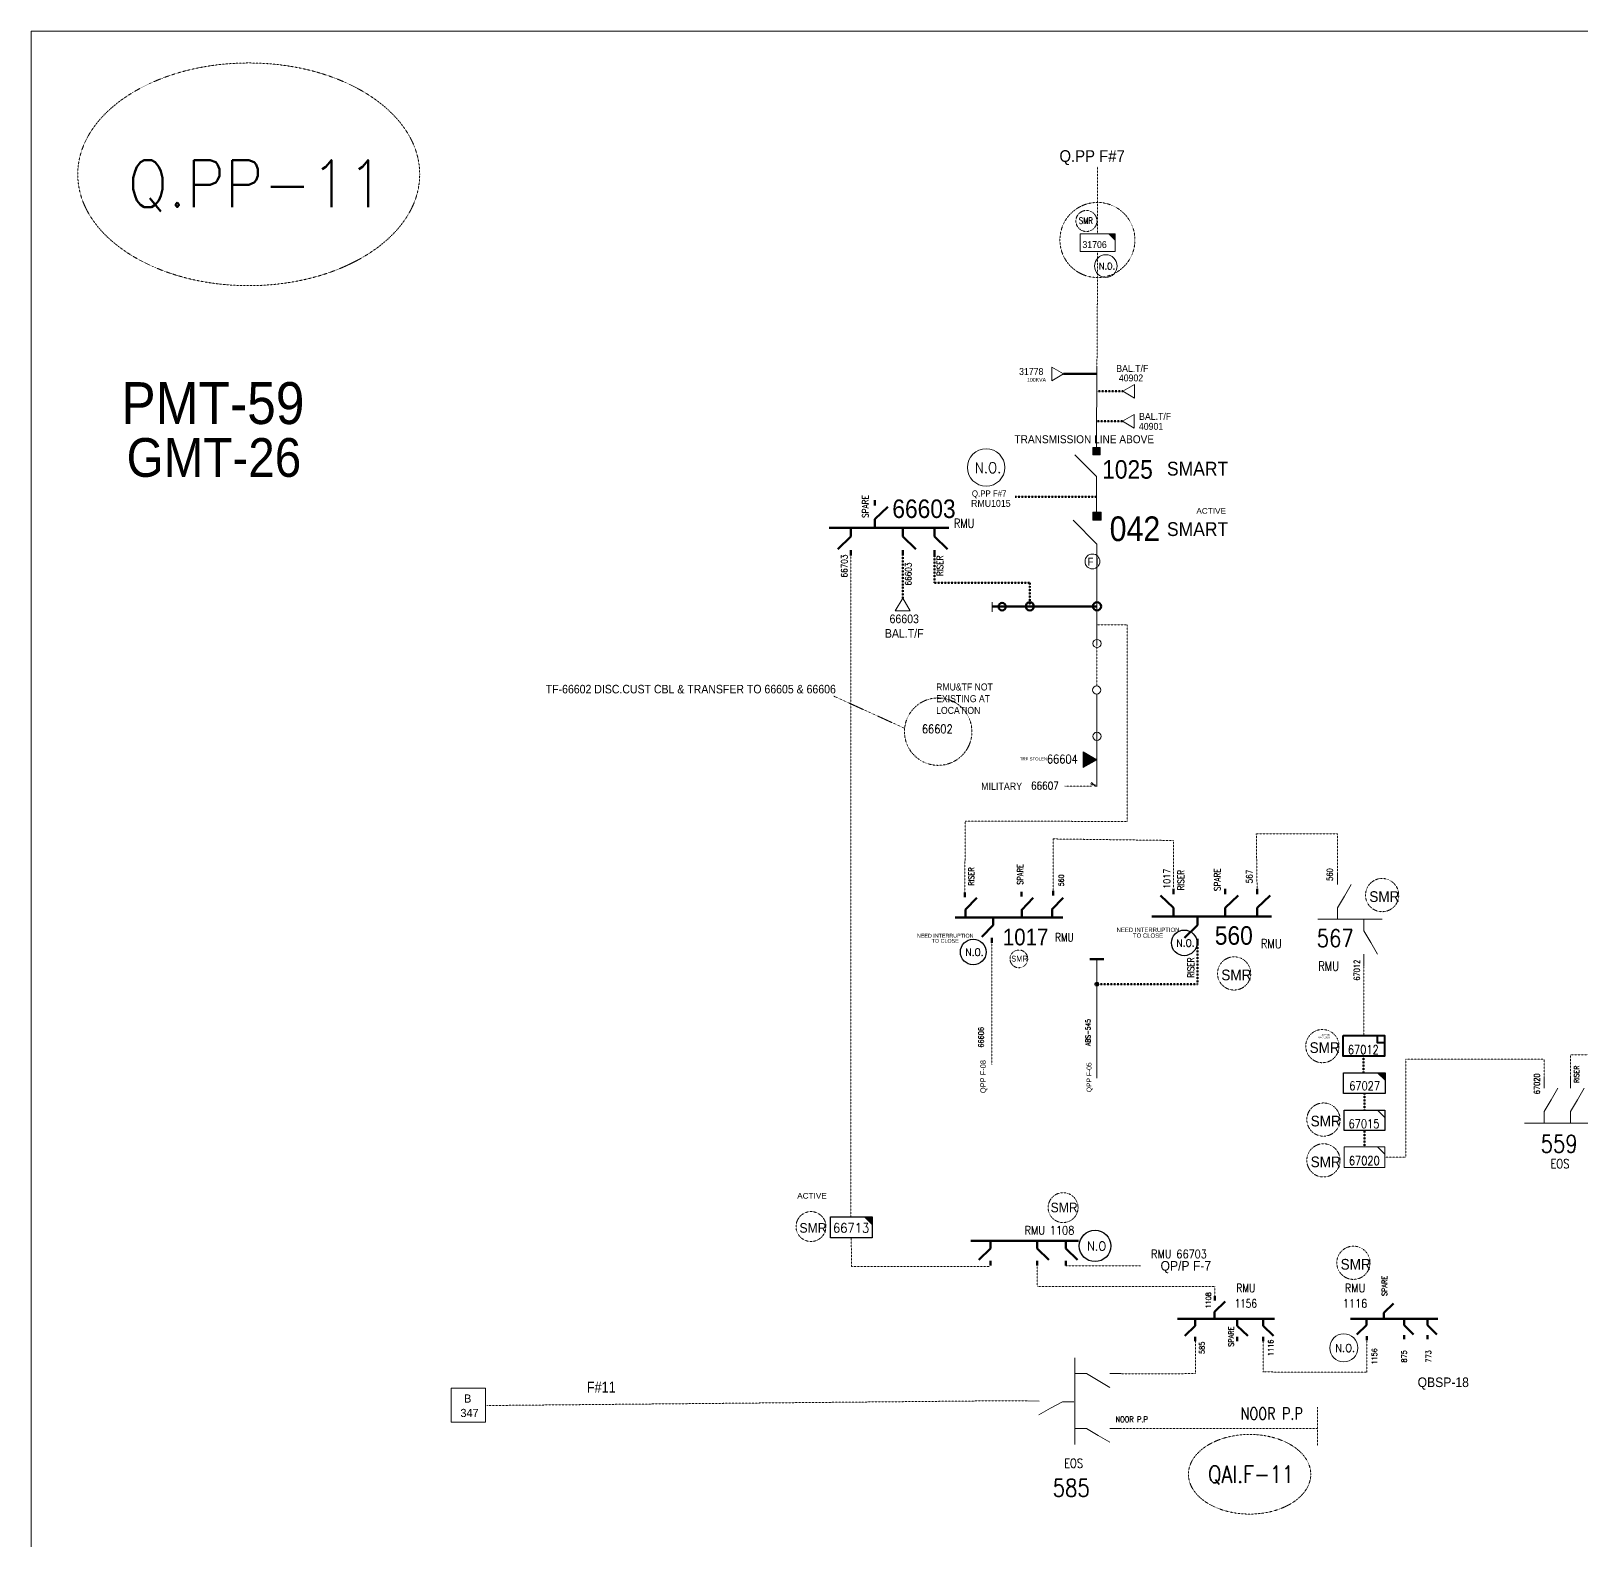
# Model space of a CAD drawing. Header units: metres. Extents: x 65984 to 144644, y -19036 to 23726.
# Drawn here: x 93836 to 94674, y 2340 to 3155 of the extents above; entities that cross this region are included whole.
import ezdxf
from ezdxf.enums import TextEntityAlignment as Align

# ---------------------------------------------------------------- set-up
doc = ezdxf.new("R2010")
doc.units = ezdxf.units.M
doc.header["$MEASUREMENT"] = 0
doc.linetypes.add('DGN Style 3', pattern=[0.013877, 0, -0.013877])
doc.layers.get('0').update_dxf_attribs({"color": 95, "lineweight": 40})
for name, color, linetype, lineweight in [('ABS', 7, 'Continuous', 40), ('ABS NUMBER', 112, 'Continuous', 30), ('d_eos', 111, 'Continuous', 40), ('d_eos no', 121, 'Continuous', 40), ('d_tf', 1, 'Continuous', 40), ('d_tf no', 6, 'Continuous', 40), ('d_ug cable', 95, 'Continuous', 40), ('d_unit sub', 7, 'Continuous', 40), ('d_village name', 7, 'Continuous', 40), ('EARTH FAULT INDICATOR', 95, 'Continuous', 40), ('FDR  2  19', 172, 'Continuous', 40), ('fedr no', 95, 'Continuous', 40), ('GRID STATION  04', 7, 'Continuous', 40), ('Level 37', 7, 'Continuous', 0), ('O H MAIN FEEDER', 4, 'Continuous', 100), ('SW N O', 114, 'Continuous', 30)]:
    doc.layers.add(name, color=color, linetype=linetype, lineweight=lineweight)
doc.styles.add('NASKHF', font='naskhf.shx', dxfattribs={"height": 8})
doc.styles.get("Standard").update_dxf_attribs({"font": 'txt.shx'})
doc.styles.add('Style-Andalus', font='andlso.ttf')
doc.styles.add('Style-Arial', font='arial.ttf')
doc.styles.add('Style-ENGINEERING', font='ENGINEERING.shx')
doc.styles.add('Style-msdefault', font='msdefault.shx')
doc.styles.add('Style-simplex', font='simplex.shx')
doc.styles.add('Style-STANDARD', font='STANDARD.shx')

# ---------------------------------------------------------------- blocks, each defined once
blk = doc.blocks.new('*U1063')
at = {"layer": 'd_eos', "color": 7, "linetype": 'Continuous', "lineweight": 13, "ltscale": 0.702598}
for p, q in [((0.6, 54.9), (0.6, -54.9)), ((0.6, 34.8), (15.2, 34.8)), ((15.2, 34.8), (44.6, 17.4)), ((44.6, 34.8), (59.3, 34.8)), ((-44.6, -0.1), (-59.3, 0.2)), ((-30.1, -9.1), (-45, -17.4)), ((-15.3, -0.7), (-30.1, -9.1)), ((-0.6, -1), (-15.3, -0.7)), ((0.6, -34.7), (15.2, -34.7)), ((15.2, -34.7), (29.9, -43.4)), ((44.6, -34.7), (59.3, -34.7)), ((29.9, -43.4), (44.6, -52.1))]:
    blk.add_line(p, q, dxfattribs=at)
blk = doc.blocks.new('TF_2_3')
at = {"layer": 'd_village name', "color": 0, "linetype": 'Continuous', "lineweight": -2, "ltscale": 500}
blk.add_line((3150, 2475), (4950, 675), dxfattribs=at)
blk.add_3dface([(-5050, 2475), (4950, 2475), (4950, -2525), (-5050, -2525)], dxfattribs=at)
blk = doc.blocks.new('*U1064')
at = {"layer": 'd_eos', "color": 7, "linetype": 'Continuous', "lineweight": 13, "ltscale": 0.702598}
for p, q in [((-15.8, 14.7), (-15.8, 29.4)), ((17.5, 14.7), (17.5, 29.4)), ((-15.8, -14.7), (-7.1, 0)), ((-7.1, 0), (1.6, 14.7)), ((17.5, -14.7), (26.2, 0)), ((26.2, 0), (34.9, 14.7)), ((-15.8, -29.4), (-15.8, -14.7)), ((17.5, -29.4), (17.5, -14.7)), ((-40.8, -29.4), (40.8, -29.4))]:
    blk.add_line(p, q, dxfattribs=at)
blk = doc.blocks.new('TF_8')
at = {"color": 0, "linetype": 'ByBlock', "lineweight": -2}
blk.add_line((6.3, 4.95), (9.9, 1.35), dxfattribs=at)
blk.add_3dface([(-10.1, 4.95), (9.9, 4.95), (9.9, -5.05), (-10.1, -5.05)], dxfattribs=at)
blk = doc.blocks.new('exist.us-1000kva')
at = {"color": 0, "linetype": 'ByBlock', "lineweight": -2, "flags": 128}
blk.add_lwpolyline([(40, 12.9), (32.8, 20), (40, 20)], close=True, dxfattribs=at)
at = {"color": 0, "linetype": 'ByBlock', "lineweight": -2, "extrusion": (0, 0, -1)}
blk.add_solid([(-40, 12.9), (-32.8, 20), (-40, 20)], dxfattribs=at)
at = {"color": 0, "linetype": 'ByBlock', "lineweight": -2, "xscale": 2, "yscale": 2}
blk.add_blockref('TF_8', (20.2, 10.1), dxfattribs=at)
blk = doc.blocks.new('ABS2_1_1')
at = {"color": 0, "linetype": 'ByBlock', "lineweight": -2, "ltscale": 500}
for q in [(-29900, 43500), (0, 0)]:
    blk.add_line((0, 13600), q, dxfattribs=at)
at = {"color": 0, "linetype": 'ByBlock', "lineweight": -2, "ltscale": 500, "flags": 128}
for points in [[(5000, 43600), (-5000, 43600), (-5000, 53600), (5000, 53600)], [(3791, 49653), (3791, 49653), (3791, 49653)]]:
    blk.add_lwpolyline(points, close=True, dxfattribs=at)
at = {"color": 0, "linetype": 'ByBlock', "lineweight": -2, "ltscale": 500}
for points in [[(5000, 43600), (-5000, 43600), (5000, 53600), (-5000, 53600)], [(3791, 49653), (3791, 49653), (3791, 49653)]]:
    blk.add_solid(points, dxfattribs=at)
blk = doc.blocks.new('*U1006')
at = {"layer": 'EARTH FAULT INDICATOR', "color": 2, "linetype": 'Continuous', "lineweight": 13}
blk.add_circle((0.02, 0.13), 4, dxfattribs=at)
at = {"layer": 'EARTH FAULT INDICATOR', "color": 2, "lineweight": 13, "style": 'Style-Andalus', "width": 0.9}
blk.add_text('F I', height=4.234, dxfattribs=at).set_placement((-2.61, 2.11), align=Align.TOP_LEFT)
blk = doc.blocks.new('*U1384')
at = {"layer": 'SW N O', "color": 3, "ltscale": 0.426762}
blk.add_circle((0, 0), 16.8, dxfattribs=at)
at = {"layer": 'SW N O', "color": 3, "style": 'Style-STANDARD'}
blk.add_text('N.O.', height=9.6, dxfattribs=at).set_placement((1.7, -0.2), align=Align.MIDDLE_CENTER)
blk = doc.blocks.new('TF_2_2')
at = {"layer": 'd_village name', "color": 0, "linetype": 'Continuous', "lineweight": 30, "ltscale": 500}
blk.add_line((3150, 2475), (4950, 675), dxfattribs=at)
blk.add_3dface([(-5050, 2475), (4950, 2475), (4950, -2525), (-5050, -2525)], dxfattribs=at)
blk = doc.blocks.new('TF3_3_1')
at = {"layer": 'd_village name', "color": 0, "linetype": 'Continuous', "lineweight": -2, "ltscale": 500}
for p, q in [((5650, 4500), (9150, 4500)), ((9150, 4500), (9150, 1000))]:
    blk.add_line(p, q, dxfattribs=at)
at = {"layer": 'd_village name', "color": 0, "linetype": 'Continuous', "lineweight": -2, "ltscale": 500, "flags": 128}
blk.add_lwpolyline([(9150, 1000), (5650, 1000), (5650, 4500)], dxfattribs=at)
at = {"layer": 'd_village name', "color": 0, "linetype": 'Continuous', "lineweight": -2, "ltscale": 500}
blk.add_3dface([(-10850, 4500), (9150, 4500), (9150, -5500), (-10850, -5500)], dxfattribs=at)
blk = doc.blocks.new('exist.us-1000kva_1_1')
at = {"layer": 'd_village name', "color": 0, "linetype": 'Continuous', "lineweight": 0, "ltscale": 500, "flags": 128}
blk.add_lwpolyline([(19997, 6459), (16400, 10000), (20000, 10000)], close=True, dxfattribs=at)
at = {"layer": 'd_village name', "color": 0, "linetype": 'Continuous', "lineweight": 0, "ltscale": 500, "extrusion": (0, 0, -1)}
blk.add_solid([(-19997, 6459), (-16400, 10000), (-20000, 10000)], dxfattribs=at)
at = {"layer": 'd_village name', "color": 0, "linetype": 'DGN Style 3', "lineweight": 106, "ltscale": 500, "xscale": 2, "yscale": 2}
blk.add_blockref('TF_2_2', (10100, 5050), dxfattribs=at)
blk = doc.blocks.new('TRANS_3_2')
at = {"color": 0, "linetype": 'Continuous', "lineweight": -2, "ltscale": 500, "flags": 128}
blk.add_lwpolyline([(8680235, 5017477), (8680235, -5017477), (0, 0)], close=True, dxfattribs=at)
at = {"color": 0, "linetype": 'Continuous', "lineweight": -2, "ltscale": 500}
blk.add_solid([(8680235, 5017477), (8680235, -5017477), (0, 0)], dxfattribs=at)
blk = doc.blocks.new('TRA1_706')
at = {"layer": 'd_tf', "color": 214, "linetype": 'Continuous', "lineweight": 0, "ltscale": 0.000361655, "flags": 128}
blk.add_lwpolyline([(10, -17), (0, 0), (-10, -17)], close=True, dxfattribs=at)
blk = doc.blocks.new('TRA1_705')
at = {"layer": 'd_tf', "color": 214, "linetype": 'Continuous', "lineweight": 0, "ltscale": 0.000361655, "xscale": 1.000046566207836, "yscale": 1.000046566207836, "zscale": 1.000046566207836, "rotation": 180}
blk.add_blockref('TRA1_706', (0, 0), dxfattribs=at)
blk = doc.blocks.new('TRA1_1358')
at = {"layer": 'd_tf', "color": 214, "linetype": 'Continuous', "lineweight": 0, "ltscale": 0.000372147, "extrusion": (0, 0, -1), "flags": 128}
blk.add_lwpolyline([(-10.1, -17), (-0.1, 0), (9.9, -17)], close=True, dxfattribs=at)
blk = doc.blocks.new('TRA1_1357')
at = {"layer": 'd_tf', "color": 214, "linetype": 'Continuous', "lineweight": 0, "ltscale": 0.000372147, "xscale": 1.000046566207833, "yscale": 1.000046566207833, "zscale": 1.000046566207833, "rotation": 180}
blk.add_blockref('TRA1_1358', (0, 0), dxfattribs=at)
blk = doc.blocks.new('*U3541')
at = {"layer": 'SW N O', "color": 3, "lineweight": 13, "ltscale": 0.426762}
blk.add_circle((0, 0), 16.8, dxfattribs=at)
at = {"layer": 'SW N O', "color": 3, "lineweight": 13, "style": 'Style-STANDARD'}
blk.add_text('N.O.', height=9.6, dxfattribs=at).set_placement((1.7, -0.2), align=Align.MIDDLE_CENTER)
blk = doc.blocks.new('*U3943')
at = {"layer": 'SW N O', "color": 3, "ltscale": 0.426762}
blk.add_circle((0, 0), 16.8, dxfattribs=at)
at = {"layer": 'SW N O', "color": 3, "style": 'Style-STANDARD'}
blk.add_text('N.O', height=9.6, dxfattribs=at).set_placement((1.7, -0.2), align=Align.MIDDLE_CENTER)
blk = doc.blocks.new('*U3964')
at = {"layer": 'SW N O', "color": 3, "lineweight": 13, "ltscale": 0.426762}
blk.add_circle((0, 0), 16.8, dxfattribs=at)
at = {"layer": 'SW N O', "color": 3, "lineweight": 13, "style": 'Style-STANDARD'}
blk.add_text('N.O.', height=9.6, dxfattribs=at).set_placement((1.7, -0.2), align=Align.MIDDLE_CENTER)
blk = doc.blocks.new('FUSE01_1')
at = {"color": 0, "linetype": 'ByBlock', "lineweight": -2, "ltscale": 500}
blk.add_line((0, -8575), (0, -11275), dxfattribs=at)
at = {"color": 0, "linetype": 'ByBlock', "lineweight": -2, "ltscale": 500, "flags": 128}
blk.add_lwpolyline([(0, 25), (0, -2875), (-5600, -8475)], dxfattribs=at)
at = {"color": 0, "linetype": 'ByBlock', "lineweight": -2, "ltscale": 500}
blk.add_open_spline([(-5600, -8475), (1700, -12675), (-5800, -675), (0, -2875)], degree=3, dxfattribs=at)
blk = doc.blocks.new('*U3978')
at = {"layer": 'SW N O', "color": 3, "lineweight": 13, "ltscale": 0.426762}
blk.add_circle((0, 0), 16.8, dxfattribs=at)
at = {"layer": 'SW N O', "color": 3, "lineweight": 13, "style": 'Style-STANDARD'}
blk.add_text('N.O.', height=9.6, dxfattribs=at).set_placement((1.7, -0.2), align=Align.MIDDLE_CENTER)

msp = doc.modelspace()

# ---------------------------------------------------------------- linework, layer by layer
at = {"color": 214, "linetype": 'DGN Style 3', "lineweight": 13}
for p, q in [((94428.12, 2834.89), (94412.01, 2834.89)), ((94428.12, 2728.74), (94428.12, 2834.89)), ((94394.49, 2747.75), (94408.18, 2747.75)), ((94340.38, 2690.41), (94340.66, 2728.82)), ((94428.12, 2728.74), (94340.77, 2728.82)), ((94388.12, 2691.2), (94388.12, 2719.26)), ((94354.99, 2664.66), (94354.99, 2597.44)), ((94379.41, 2488.44), (94379.41, 2477.71)), ((94394.96, 2488.84), (94435.29, 2488.84)), ((94475.26, 2477.71), (94379.41, 2477.71)), ((94475.35, 2470.05), (94475.35, 2477.68)), ((94464.87, 2430.59), (94464.87, 2450.57)), ((94501.41, 2431.42), (94501.41, 2449.4)), ((94557.51, 2431.39), (94557.51, 2448.87)), ((94424.39, 2430.47), (94464.87, 2430.59)), ((94557.51, 2431.39), (94501.42, 2431.48)), ((94530.81, 2391.77), (94530.81, 2412.48)), ((94424.9, 2400.93), (94530.81, 2400.93))]:
    msp.add_line(p, q, dxfattribs=at)
at = {"color": 214, "linetype": 'DGN Style 3', "lineweight": 140}
for p, q in [((94555.58, 2601.9), (94555.58, 2592.98)), ((94556.14, 2581.79), (94556.14, 2572.87)), ((94556.14, 2561.87), (94556.14, 2552.95))]:
    msp.add_line(p, q, dxfattribs=at)
at = {"color": 214, "linetype": 'DGN Style 3', "lineweight": 140, "flags": 128}
for points in [[(94324.08, 2872.26), (94324.08, 2857.61), (94375.54, 2857.61), (94375.54, 2844.82)], [(94465.99, 2662.43), (94465.99, 2640.85), (94411.75, 2640.85)]]:
    msp.add_lwpolyline(points, dxfattribs=at)
at = {"color": 214, "linetype": 'DGN Style 3', "lineweight": 13, "flags": 128}
for points in [[(94278.9, 2515.26), (94278.9, 2515.26), (94278.9, 2872.25)], [(94411.75, 2824.8), (94411.75, 2801.73)], [(94498.21, 2692.27), (94498.21, 2692.27), (94497.79, 2721.97), (94541.67, 2721.97), (94541.67, 2700.92)], [(94452.99, 2692.81), (94452.99, 2718.43), (94388.12, 2719.26)], [(94555.86, 2650.8), (94555.86, 2613.12)], [(94653.25, 2590.93), (94653.25, 2600.37), (94578.57, 2600.37), (94578.57, 2547.46), (94567.13, 2547.46)], [(94715.47, 2602.74), (94715.47, 2602.74), (94667.45, 2602.74), (94667.45, 2590.93)], [(94279.1, 2503.94), (94279.19, 2488.35), (94279.19, 2488.35)], [(94353.97, 2488.39), (94279.19, 2488.39), (94279.19, 2488.39)], [(94374.29, 2415.83), (94374.29, 2415.83), (94347.49, 2415.83), (94347.49, 2415.83), (94082.26, 2413.37)]]:
    msp.add_lwpolyline(points, dxfattribs=at)
at = {"layer": 'd_eos', "color": 2, "linetype": 'Continuous', "lineweight": 211, "ltscale": 0.638341}
for p, q in [((94291.86, 2899.28), (94291.86, 2902.1)), ((94291.86, 2891.84), (94298.86, 2898.63)), ((94278.9, 2875.09), (94278.9, 2872.27)), ((94306.87, 2875.09), (94306.87, 2872.27)), ((94324.08, 2875.09), (94324.08, 2872.26)), ((94453.03, 2682), (94446.03, 2688.8)), ((94453.03, 2689.44), (94453.03, 2692.27)), ((94481, 2689.44), (94481, 2692.27)), ((94481, 2682), (94488.01, 2688.79)), ((94498.21, 2689.44), (94498.21, 2692.27)), ((94498.21, 2682), (94505.21, 2688.79)), ((94453.03, 2677.35), (94453.03, 2682)), ((94481, 2677.35), (94481, 2682)), ((94498.21, 2677.35), (94498.21, 2682)), ((94505.95, 2677.35), (94441.3, 2677.35)), ((94465.99, 2672.7), (94458.98, 2665.9)), ((94465.99, 2677.35), (94465.99, 2672.7)), ((94465.99, 2665.26), (94465.99, 2662.43))]:
    msp.add_line(p, q, dxfattribs=at)
at = {"layer": 'd_eos', "color": 7, "linetype": 'Continuous', "lineweight": 211, "ltscale": 0.638341}
for p, q in [((94291.86, 2887.19), (94291.86, 2891.84)), ((94331.82, 2887.18), (94267.17, 2887.19)), ((94278.9, 2882.54), (94271.9, 2875.74)), ((94278.9, 2887.19), (94278.9, 2882.54)), ((94306.87, 2887.18), (94306.87, 2882.53)), ((94306.87, 2882.53), (94313.87, 2875.74)), ((94324.08, 2887.18), (94324.08, 2882.53)), ((94324.08, 2882.53), (94331.08, 2875.74))]:
    msp.add_line(p, q, dxfattribs=at)
at = {"layer": 'd_eos', "color": 2, "linetype": 'Continuous', "lineweight": 13, "ltscale": 0.702598}
for p, q in [((94541.67, 2694.65), (94541.67, 2700.92)), ((94541.67, 2682.12), (94545.37, 2688.39)), ((94545.37, 2688.39), (94549.08, 2694.65)), ((94541.67, 2675.86), (94541.67, 2682.12)), ((94530.97, 2675.86), (94565.81, 2675.86)), ((94555.86, 2675.86), (94555.86, 2669.59)), ((94555.86, 2669.59), (94559.57, 2663.33)), ((94559.57, 2663.33), (94563.28, 2657.06)), ((94555.86, 2657.06), (94555.86, 2650.8))]:
    msp.add_line(p, q, dxfattribs=at)
at = {"layer": 'd_eos', "color": 7, "linetype": 'Continuous', "lineweight": 211, "ltscale": 0.574507}
for p, q in [((94340.38, 2687.87), (94340.38, 2690.41)), ((94370.98, 2690.69), (94370.98, 2688.15)), ((94388.12, 2691.28), (94388.12, 2688.74)), ((94346.94, 2687.38), (94340.82, 2681.08)), ((94377.3, 2687.38), (94371.19, 2681.07)), ((94393.59, 2687.4), (94387.47, 2681.1)), ((94355.69, 2672.68), (94349.58, 2666.38)), ((94354.97, 2665.79), (94354.97, 2663.25))]:
    msp.add_line(p, q, dxfattribs=at)
at = {"layer": 'd_eos', "color": 2, "linetype": 'Continuous', "lineweight": 211, "ltscale": 0.574507}
for p, q in [((94340.82, 2676.92), (94340.82, 2681.1)), ((94371.21, 2676.94), (94371.21, 2681.12)), ((94387.48, 2676.91), (94387.48, 2681.1)), ((94335.14, 2676.92), (94393.32, 2676.91)), ((94355.68, 2672.71), (94355.68, 2676.89)), ((94401.87, 2502.32), (94343.69, 2502.32)), ((94354.24, 2498.14), (94347.94, 2492.02)), ((94354.24, 2502.32), (94354.24, 2498.14)), ((94379.42, 2502.32), (94379.42, 2498.14)), ((94379.42, 2498.14), (94385.72, 2492.02)), ((94394.9, 2502.32), (94394.9, 2498.13)), ((94394.9, 2498.13), (94401.2, 2492.02)), ((94354.24, 2491.44), (94354.24, 2488.9)), ((94379.42, 2491.44), (94379.42, 2488.89)), ((94394.9, 2491.44), (94394.9, 2488.89))]:
    msp.add_line(p, q, dxfattribs=at)
at = {"layer": 'd_eos', "color": 7, "linetype": 'Continuous', "lineweight": 211, "ltscale": 0.517056}
for p, q in [((94475.31, 2470.04), (94475.31, 2472.33)), ((94475.3, 2464.01), (94480.98, 2469.52)), ((94475.3, 2460.25), (94475.3, 2464.01)), ((94507.68, 2460.24), (94455.31, 2460.25)), ((94464.81, 2456.48), (94459.14, 2450.98)), ((94464.81, 2460.25), (94464.81, 2456.48)), ((94487.47, 2460.25), (94487.47, 2456.48)), ((94487.47, 2456.48), (94493.14, 2450.97)), ((94501.4, 2460.24), (94501.4, 2456.48)), ((94501.4, 2456.48), (94507.07, 2450.97)), ((94464.81, 2450.45), (94464.81, 2448.16)), ((94487.47, 2450.45), (94487.47, 2448.16)), ((94501.4, 2450.45), (94501.4, 2448.16))]:
    msp.add_line(p, q, dxfattribs=at)
at = {"layer": 'd_eos', "color": 2, "linetype": 'Continuous', "lineweight": 211, "ltscale": 0.465351}
for p, q in [((94566.68, 2463.49), (94571.78, 2468.44)), ((94566.68, 2460.1), (94566.68, 2463.49)), ((94595.81, 2460.1), (94548.68, 2460.1)), ((94557.23, 2456.71), (94552.12, 2451.76)), ((94557.23, 2460.1), (94557.23, 2456.71)), ((94577.62, 2460.1), (94577.62, 2456.71)), ((94577.62, 2456.71), (94582.73, 2451.75)), ((94590.16, 2460.1), (94590.16, 2456.71)), ((94590.16, 2456.71), (94595.27, 2451.75)), ((94557.5, 2450.75), (94557.5, 2448.69)), ((94577.62, 2451.28), (94577.62, 2449.22)), ((94590.16, 2451.28), (94590.16, 2449.22))]:
    msp.add_line(p, q, dxfattribs=at)
at = {"layer": 'd_ug cable', "color": 5, "linetype": 'DGN Style 3', "lineweight": 13}
msp.add_line((94412.04, 3045.86), (94412.04, 3082.16), dxfattribs=at)
at = {"layer": 'd_ug cable', "color": 214, "linetype": 'DGN Style 3', "lineweight": 13}
msp.add_line((94412.13, 3036.51), (94411.73, 2971.56), dxfattribs=at)
at = {"layer": 'd_ug cable', "color": 214, "linetype": 'DGN Style 3', "lineweight": 100}
for p, q in [((94425.68, 2960.92), (94411.66, 2960.92)), ((94425.55, 2944.76), (94411.56, 2944.76)), ((94411.51, 2903.93), (94367.62, 2903.93))]:
    msp.add_line(p, q, dxfattribs=at)
at = {"layer": 'd_ug cable', "color": 6, "linetype": 'DGN Style 3', "lineweight": 13}
msp.add_line((94307.92, 2778.99), (94269.66, 2796.36), dxfattribs=at)
at = {"layer": 'd_ug cable', "color": 5, "linetype": 'DGN Style 3', "lineweight": 13}
msp.add_circle((94412, 3042.63), 20.26, dxfattribs=at)
at = {"layer": 'd_ug cable', "color": 2, "linetype": 'DGN Style 3', "lineweight": 13}
for centre, radius in [((94406.06, 3052.88), 5.68), ((94565.71, 2688.95), 8.97), ((94369.58, 2654.52), 4.78), ((94485.81, 2646.65), 8.97), ((94533.47, 2607.42), 8.97), ((94534.04, 2567.75), 8.97), ((94534.04, 2545.73), 8.97), ((94393.47, 2520.22), 8.07), ((94257.34, 2509.99), 8.07), ((94550.22, 2490.44), 8.97)]:
    msp.add_circle(centre, radius, dxfattribs=at)
at = {"layer": 'd_ug cable', "color": 6, "linetype": 'DGN Style 3', "lineweight": 13}
msp.add_circle((94326.03, 2777.19), 18.2, dxfattribs=at)
at = {"layer": 'FDR  2  19', "color": 214, "linetype": 'DGN Style 3', "lineweight": 53}
msp.add_line((94306.87, 2849.28), (94306.87, 2872.27), dxfattribs=at)
at = {"layer": 'fedr no', "color": 82, "linetype": 'DGN Style 3', "lineweight": 13, "true_color": 0x1dc70e}
for centre, major_axis in [((93953.78, 3078.08), (92.31, 0)), ((94494.18, 2376.26), (33.02, 0))]:
    msp.add_ellipse(centre, major_axis=major_axis, ratio=0.651175, dxfattribs=at)
at = {"layer": 'GRID STATION  04', "color": 214, "linetype": 'Continuous', "lineweight": 13, "ltscale": 0.588932, "flags": 128}
msp.add_lwpolyline([(94081.53, 2422.83), (94063.16, 2422.83), (94063.16, 2404.47), (94081.53, 2404.47)], close=True, dxfattribs=at)
at = {"layer": 'O H MAIN FEEDER', "color": 214, "lineweight": 13, "ltscale": 30}
for p, q in [((94411.75, 2973.96), (94411.47, 2930.57)), ((94411.75, 2861.79), (94411.75, 2872.83))]:
    msp.add_line(p, q, dxfattribs=at)
at = {"layer": 'O H MAIN FEEDER', "color": 214, "lineweight": 211, "ltscale": 0.426762}
for p, q in [((94411.72, 2970.29), (94393.64, 2970.29)), ((94411.75, 2844.82), (94355.17, 2844.82))]:
    msp.add_line(p, q, dxfattribs=at)
at = {"layer": 'O H MAIN FEEDER', "color": 214, "lineweight": 13, "ltscale": 27}
msp.add_line((94411.51, 2909.57), (94411.51, 2895.84), dxfattribs=at)
at = {"layer": 'O H MAIN FEEDER', "color": 214, "lineweight": 13, "ltscale": 24.3}
msp.add_line((94355.12, 2847.15), (94355.12, 2841.79), dxfattribs=at)
at = {"layer": 'O H MAIN FEEDER', "color": 94, "lineweight": 211, "ltscale": 0.426762}
msp.add_line((94407.89, 2654.36), (94415.38, 2654.36), dxfattribs=at)
at = {"layer": 'O H MAIN FEEDER', "color": 140, "lineweight": 13, "ltscale": 0.498271, "flags": 128}
msp.add_lwpolyline([(93836.23, 1704.14), (93836.23, 3155.44), (95406.13, 3155.44), (95406.13, 1704.14)], close=True, dxfattribs=at)
at = {"layer": 'O H MAIN FEEDER', "color": 214, "lineweight": 13, "ltscale": 0.426762, "flags": 128}
for points in [[(94411.75, 2861.79), (94411.75, 2824.8)], [(94411.74, 2797.44), (94411.75, 2747.79)]]:
    msp.add_lwpolyline(points, dxfattribs=at)
at = {"layer": 'O H MAIN FEEDER', "color": 94, "lineweight": 13, "ltscale": 0.426762, "flags": 128}
msp.add_lwpolyline([(94411.75, 2590.04), (94411.75, 2590.04), (94411.75, 2654.36)], dxfattribs=at)
at = {"layer": 'O H MAIN FEEDER', "color": 214, "lineweight": 211, "ltscale": 0.384086}
msp.add_circle((94360.58, 2844.67), 1.99, dxfattribs=at)
at = {"layer": 'O H MAIN FEEDER', "color": 214, "lineweight": 211, "ltscale": 0.426762}
for centre, radius in [((94375.54, 2844.82), 2.21), ((94411.75, 2844.82), 2.21), ((94411.75, 2640.85), 0.787)]:
    msp.add_circle(centre, radius, dxfattribs=at)
at = {"layer": 'O H MAIN FEEDER', "color": 214, "lineweight": 13, "ltscale": 0.426762}
for centre in [(94411.75, 2844.89), (94411.75, 2824.8), (94411.6, 2799.64), (94411.73, 2774.68)]:
    msp.add_circle(centre, 2.21, dxfattribs=at)

# ---------------------------------------------------------------- block references
at = {"color": 7, "linetype": 'Continuous', "lineweight": 13, "ltscale": 0.153079, "xscale": 0.0003467335680240936, "yscale": 0.0003467335680240936, "zscale": 0.001536344159963655, "rotation": 270}
msp.add_blockref('FUSE01_1', (94411.77, 2747.76), dxfattribs=at)
at = {"color": 2, "linetype": 'Continuous', "lineweight": 40, "ltscale": 0.577359, "xscale": 0.001121518534852075, "yscale": 0.001121518534852075, "zscale": 0.001220227624376638, "rotation": 359.9999999999999}
msp.add_blockref('TF3_3_1', (94556.82, 2608.07), dxfattribs=at)
at = {"color": 214, "linetype": 'DGN Style 3', "lineweight": 106, "ltscale": 0.577314, "xscale": 0.001119264121340778, "yscale": 0.001119264121340778, "zscale": 0.001220540082637794, "rotation": 359.9999999999999}
msp.add_blockref('exist.us-1000kva_1_1', (94544.94, 2581.79), dxfattribs=at)
at = {"color": 2, "linetype": 'DGN Style 3', "lineweight": 106, "ltscale": 0.569647, "xscale": 0.00219941988647052, "yscale": 0.00219941988647052, "zscale": 0.002441080165275587, "rotation": 359.9999999999999}
msp.add_blockref('TF_2_2', (94556.25, 2567.43), dxfattribs=at)
at = {"color": 2, "linetype": 'DGN Style 3', "lineweight": 13, "ltscale": 0.569647, "xscale": 0.00219941988647052, "yscale": 0.00219941988647052, "zscale": 0.002441080165275587, "rotation": 359.9999999999999}
msp.add_blockref('TF_2_3', (94556.25, 2547.51), dxfattribs=at)
at = {"color": 2, "linetype": 'DGN Style 3', "lineweight": 106, "ltscale": 0.561289, "xscale": 0.001128624875781794, "yscale": 0.001128624875781794, "zscale": 0.001098486074374014, "rotation": 359.9999999999999}
msp.add_blockref('exist.us-1000kva_1_1', (94267.82, 2503.94), dxfattribs=at)
at = {"layer": 'ABS', "color": 2, "linetype": 'Continuous', "lineweight": 13, "ltscale": 0.636391, "xscale": 0.0003894877875773025, "yscale": 0.0003894877875773025, "zscale": 0.0003312301748806258, "rotation": 359.9999999999998}
msp.add_blockref('ABS2_1_1', (94411.47, 2909.7), dxfattribs=at)
at = {"layer": 'ABS', "color": 2, "linetype": 'Continuous', "lineweight": 13, "ltscale": 0.707101, "xscale": 0.0004327642084192249, "yscale": 0.0004327642084192249, "zscale": 0.0003680335276451397, "rotation": 359.9999999999998}
msp.add_blockref('ABS2_1_1', (94411.77, 2872.51), dxfattribs=at)
at = {"layer": 'd_eos', "color": 7, "linetype": 'Continuous', "lineweight": 13, "ltscale": 0.702598, "xscale": 0.4267622666565712, "yscale": 0.4267622666565712, "zscale": 0.4267622666565712}
for name, p in [('*U1064', (94659.98, 2578.4)), ('*U1063', (94399.59, 2415.74))]:
    msp.add_blockref(name, p, dxfattribs=at)
at = {"layer": 'd_tf', "color": 214, "linetype": 'Continuous', "lineweight": 0, "ltscale": 0.000372147, "extrusion": (0, 0, -1), "xscale": 0.37, "yscale": 0.37, "zscale": 0.37}
for p, rotation in [((-94393.69, 2970.27), 270.0000000000001), ((-94425.67, 2960.96), 90.00000000000006), ((-94425.48, 2944.76), 90.00000000000006)]:
    msp.add_blockref('TRA1_1357', p, dxfattribs=dict(at, rotation=rotation))
at = {"layer": 'd_tf', "color": 214, "linetype": 'Continuous', "lineweight": 0, "ltscale": 0.000361655, "xscale": 0.4, "yscale": 0.4, "zscale": 0.4, "rotation": 180}
msp.add_blockref('TRA1_705', (94306.88, 2849.27), dxfattribs=at)
at = {"layer": 'd_tf', "color": 214, "linetype": 'Continuous', "lineweight": 13, "ltscale": 0.426762, "xscale": 8.505515773325582e-07, "yscale": 8.505515773325582e-07, "zscale": 8.505515773325582e-07, "rotation": 180}
msp.add_blockref('TRANS_3_2', (94411.63, 2762.06), dxfattribs=at)
at = {"layer": 'd_unit sub', "color": 2, "linetype": 'Continuous', "lineweight": 13, "xscale": 0.47433167287538, "yscale": 0.47433167287538, "zscale": 0.4267622666565712, "rotation": 359.9999999999999}
msp.add_blockref('exist.us-1000kva', (94402.69, 3036.49), dxfattribs=at)
at = {"layer": 'EARTH FAULT INDICATOR', "color": 2, "linetype": 'Continuous', "lineweight": 13}
msp.add_blockref('*U1006', (94409.3, 2868.93), dxfattribs=at)
at = {"layer": 'SW N O', "color": 3, "lineweight": 13}
for name, p, xscale, yscale, zscale in [('*U3964', (94416.56, 3028.56), 0.3644110221092499, 0.3644110221092499, 0.3644110221092499), ('*U3541', (94351.91, 2919.82), 0.6009633320227306, 0.6009633320227306, 0.6009633320227306), ('*U3978', (94545.01, 2444.5), 0.4501930792602534, 0.4501930792602534, 0.4501930792602534)]:
    msp.add_blockref(name, p, dxfattribs=dict(at, xscale=xscale, yscale=yscale, zscale=zscale))
at = {"layer": 'SW N O', "color": 3}
for name, p, xscale, yscale, zscale in [('*U1384', (94344.94, 2658.21), 0.4117426697386141, 0.4117426697386141, 0.4117426697386141), ('*U1384', (94458.89, 2663.16), 0.4117426697386141, 0.4117426697386141, 0.4117426697386141), ('*U3943', (94410.72, 2499.55), 0.5052298459092662, 0.5052298459092662, 0.5052298459092662)]:
    msp.add_blockref(name, p, dxfattribs=dict(at, xscale=xscale, yscale=yscale, zscale=zscale))

# ---------------------------------------------------------------- texts
at = {"color": 13, "linetype": 'Continuous', "lineweight": 13, "style": 'Style-msdefault', "width": 0.857143}
for s, height, p in [('QPP F-08', 2.935, (94350.27, 2590.95)), ('QPP F-05', 2.641, (94407.48, 2590.58))]:
    msp.add_text(s, height=height, rotation=90, dxfattribs=at).set_placement(p, align=Align.MIDDLE_CENTER)
at = {"color": 7, "linetype": 'Continuous', "lineweight": 13, "style": 'Style-msdefault', "width": 0.857143}
msp.add_text('F#11', height=5.975, dxfattribs=at).set_placement((94144.11, 2423.29), align=Align.MIDDLE_CENTER)
at = {"color": 4, "attachment_point": 9}
for s, insert, char_height in [('\\FENGINEERING;\\H1x;\\W1.09375;ACTIVE\\P', (94481.42, 2894.78), 3.0281), ('\\FENGINEERING;\\H1x;\\W1.09375;ACTIVE\\P09.04.2024', (94537.37, 2611.69), 0.8161), ('\\FENGINEERING;\\H1x;\\W1.09375;ACTIVE\\P', (94265.9, 2525.04), 3.0281)]:
    msp.add_mtext(s, dxfattribs=dict(at, insert=insert, char_height=char_height))
at = {"layer": 'ABS NUMBER', "color": 2, "lineweight": 13, "style": 'Style-Arial', "width": 0.88}
msp.add_text('042', height=13.335, dxfattribs=at).set_placement((94418.59, 2893.4), align=Align.TOP_LEFT)
at = {"layer": 'd_eos no', "color": 7, "linetype": 'Continuous', "lineweight": 13, "style": 'Style-Arial', "width": 0.88}
for s, height, p in [('PMT-59', 22.62, (93884.98, 2965.88)), ('GMT-26', 20.919, (93887.84, 2935.67))]:
    msp.add_text(s, height=height, dxfattribs=at).set_placement(p, align=Align.TOP_LEFT)
at = {"layer": 'd_eos no', "color": 2, "linetype": 'Continuous', "lineweight": 140, "style": 'Style-Arial', "width": 0.88}
msp.add_text('1025', height=10, rotation=359.99248, dxfattribs=at).set_placement((94414.57, 2913.76))
at = {"layer": 'd_eos no', "color": 7, "linetype": 'Continuous', "lineweight": 140, "style": 'Style-Arial', "width": 0.88}
msp.add_text('66603', height=10, rotation=359.99248, dxfattribs=at).set_placement((94301.25, 2892.53))
at = {"layer": 'd_eos no', "color": 2, "linetype": 'Continuous', "lineweight": 13, "ltscale": 0.666667, "style": 'Style-Arial', "width": 0.88}
msp.add_text('TF-66602 DISC.CUST CBL & TRANSFER TO 66605 & 66606', height=4.6225, dxfattribs=at).set_placement((94114.14, 2802.46), align=Align.TOP_LEFT)
at = {"layer": 'd_eos no', "color": 2, "linetype": 'Continuous', "lineweight": 140, "style": 'Style-Arial', "width": 0.88}
for s, height, p in [('560', 10, (94475.38, 2672.14)), ('1017', 9, (94360.93, 2670.81))]:
    msp.add_text(s, height=height, rotation=360, dxfattribs=at).set_placement(p, align=Align.TOP_LEFT)
at = {"layer": 'd_eos no', "color": 2, "linetype": 'Continuous', "lineweight": 13, "ltscale": 1.110026, "insert": (94324.93, 2803.22), "char_height": 3.7986, "width": 39.0076, "attachment_point": 1, "style": 'NASKHF'}
msp.add_mtext('\\fArial|b0|i0|c178178|p39;\\H1x;\\W0.88;RMU&TF NOT EXISTING AT LOCATION', dxfattribs=at)
at = {"layer": 'd_eos no', "color": 2, "linetype": 'Continuous', "lineweight": 13, "ltscale": 0.648416, "insert": (94370.08, 2763.33), "char_height": 1.6868, "width": 22.2019, "attachment_point": 1, "style": 'NASKHF'}
msp.add_mtext('\\fArial|b0|i0|c178178|p39;\\H1x;\\W0.88;TRF STOLEN\\P', dxfattribs=at)
at = {"layer": 'd_eos no', "color": 2, "linetype": 'Continuous', "lineweight": 13, "ltscale": 1.102914, "insert": (94349.21, 2749.66), "char_height": 3.9059, "width": 51.409, "attachment_point": 1, "style": 'NASKHF'}
msp.add_mtext('\\fArial|b0|i0|c178178|p39;\\H1x;\\W0.88;MILITARY \\P', dxfattribs=at)
at = {"layer": 'd_tf no', "color": 55, "linetype": 'Continuous', "lineweight": 40, "style": 'Style-msdefault', "width": 0.947368}
msp.add_text('Q.PP F#7', height=6.349, dxfattribs=at).set_placement((94391.49, 3084.77))
at = {"layer": 'd_tf no', "color": 2, "linetype": 'Continuous', "lineweight": 13, "style": 'Style-msdefault', "width": 0.947368}
for s, height, p in [('31706', 3.724, (94403.91, 3042.01)), ('TRANSMISSION LINE ABOVE', 4.2998, (94367.23, 2937.2))]:
    msp.add_text(s, height=height, dxfattribs=at).set_placement(p, align=Align.TOP_LEFT)
at = {"layer": 'd_tf no', "color": 214, "linetype": 'Continuous', "lineweight": 40, "style": 'Style-msdefault', "width": 0.947368}
for s, height, p in [('31778', 3.724, (94369.71, 2969.77)), ('BAL.T/F', 3.724, (94422.18, 2971.4)), ('100KVA', 2.024, (94374.02, 2966.15)), ('40902', 3.724, (94423.58, 2966.28)), ('BAL.T/F', 3.724, (94434.51, 2945.51)), ('40901', 3.724, (94434.4, 2940.16))]:
    msp.add_text(s, height=height, dxfattribs=at).set_placement(p)
at = {"layer": 'd_tf no', "color": 2, "linetype": 'Continuous', "lineweight": 40, "style": 'Style-msdefault', "width": 0.947368}
msp.add_text('Q.PP F#7', height=3.352, dxfattribs=at).set_placement((94344.24, 2904.07))
at = {"layer": 'd_tf no', "color": 7, "linetype": 'Continuous', "lineweight": 13, "style": 'Style-msdefault', "width": 0.945946}
msp.add_text('RMU1015', height=3.754, dxfattribs=at).set_placement((94365.14, 2902.31), align=Align.TOP_RIGHT)
at = {"layer": 'd_tf no', "color": 214, "linetype": 'Continuous', "lineweight": 40, "width": 0.909091}
for s, style, p in [('66603', 'Style-msdefault', (94307.7, 2838.07)), ('BAL.T/F', 'Style-msdefault', (94307.7, 2830.24)), ('67027', 'Style-STANDARD', (94556.26, 2586.01))]:
    msp.add_text(s, height=4.694, dxfattribs=dict(at, style=style)).set_placement(p, align=Align.MIDDLE_CENTER)
at = {"layer": 'd_tf no', "color": 214, "linetype": 'Continuous', "lineweight": 13, "style": 'Style-STANDARD', "width": 0.909091}
for s, p in [('66602', (94325.54, 2778.64)), ('66604', (94393.06, 2762.39))]:
    msp.add_text(s, height=4.694, dxfattribs=at).set_placement(p, align=Align.MIDDLE_CENTER)
at = {"layer": 'd_tf no', "color": 214, "linetype": 'Continuous', "lineweight": 13, "ltscale": 0.9, "style": 'Style-STANDARD', "width": 0.909091}
msp.add_text('66607', height=4.225, dxfattribs=at).set_placement((94383.65, 2748.05), align=Align.MIDDLE_CENTER)
at = {"layer": 'd_tf no', "color": 1, "linetype": 'Continuous', "lineweight": 13, "style": 'Style-msdefault', "width": 0.947368}
for height, p in [(5.773, (94558.81, 2691.03)), (5.773, (94478.91, 2648.73)), (5.773, (94526.57, 2609.5)), (5.773, (94527.14, 2569.83)), (5.773, (94527.14, 2547.81)), (5.196, (94386.72, 2522.9)), (5.196, (94251.13, 2511.87)), (5.773, (94543.32, 2492.53))]:
    msp.add_text('SMR', height=height, dxfattribs=at).set_placement(p, align=Align.TOP_LEFT)
at = {"layer": 'd_tf no', "color": 1, "linetype": 'Continuous', "lineweight": 40, "style": 'Style-msdefault', "width": 0.945946}
msp.add_text('SMR', height=3.18, dxfattribs=at).set_placement((94365.48, 2656.2), align=Align.TOP_LEFT)
at = {"layer": 'd_tf no', "color": 2, "linetype": 'Continuous', "lineweight": 40, "width": 0.909091}
for s, height, style, p in [('67012', 4.694, 'Style-STANDARD', (94555.52, 2605.49)), ('67015', 4.694, 'Style-STANDARD', (94555.91, 2565.49)), ('66713', 5.047, 'Style-simplex', (94279.01, 2509.22))]:
    msp.add_text(s, height=height, dxfattribs=dict(at, style=style)).set_placement(p, align=Align.MIDDLE_CENTER)
at = {"layer": 'd_tf no', "color": 2, "linetype": 'Continuous', "lineweight": 13, "style": 'Style-STANDARD', "width": 0.909091}
msp.add_text('67020', height=4.694, dxfattribs=at).set_placement((94556.09, 2545.57), align=Align.MIDDLE_CENTER)
at = {"layer": 'd_tf no', "color": 1, "linetype": 'Continuous', "lineweight": 40, "ltscale": 0.9, "insert": (94405.76, 3053.06), "char_height": 3.2634, "width": 8.1938, "attachment_point": 5, "line_spacing_factor": 1.2, "style": 'Style-STANDARD'}
msp.add_mtext('\\H1x;\\W0.909091;SMR\\P', dxfattribs=at)
at = {"layer": 'd_tf no', "color": 2, "linetype": 'Continuous', "lineweight": 40, "char_height": 7.455, "attachment_point": 1, "style": 'NASKHF'}
for insert in [(94449.55, 2922.9), (94449.55, 2890.26)]:
    msp.add_mtext('\\Fmsdefault;\\H1x;\\W0.947368;SMART', dxfattribs=dict(at, insert=insert))
at = {"layer": 'd_tf no', "color": 1, "linetype": 'Continuous', "lineweight": 13, "ltscale": 0.713061, "insert": (94439.33, 2668.63), "char_height": 2.3168, "attachment_point": 5, "line_spacing_factor": 0.8, "style": 'Style-ENGINEERING'}
msp.add_mtext('\\H1x;\\W0.909091;NEED INTERRUPTION \\PTO CLOSE', dxfattribs=at)
at = {"layer": 'd_tf no', "color": 1, "linetype": 'Continuous', "lineweight": 13, "ltscale": 0.641755, "insert": (94329.82, 2665.62), "char_height": 2.0852, "attachment_point": 5, "line_spacing_factor": 0.8, "style": 'Style-ENGINEERING'}
msp.add_mtext('\\H1x;\\W0.909091;NEED INTERRUPTION \\PTO CLOSE', dxfattribs=at)
at = {"layer": 'd_tf no', "color": 55, "linetype": 'Continuous', "lineweight": 13, "char_height": 5.1806, "attachment_point": 3, "style": 'NASKHF'}
for s, insert in [('\\Fmsdefault;\\H1x;\\W0.945946;QP/P F-7', (94473.39, 2491.39)), ('\\Fmsdefault;\\H1x;\\W0.945946;QBSP-18', (94612.57, 2428.52))]:
    msp.add_mtext(s, dxfattribs=dict(at, insert=insert))
at = {"layer": 'fedr no', "color": 6, "linetype": 'Continuous', "lineweight": 13, "style": 'Style-STANDARD', "width": 0.909091}
msp.add_text('QAI.F-11', height=9.19, dxfattribs=at).set_placement((94494.94, 2376.26), align=Align.MIDDLE_CENTER)
at = {"layer": 'fedr no', "color": 6, "linetype": 'Continuous', "lineweight": 13, "insert": (93957.77, 3071.87), "char_height": 25.37, "attachment_point": 5, "style": 'Style-STANDARD'}
msp.add_mtext('Q.PP-11', dxfattribs=at)
at = {"layer": 'GRID STATION  04', "color": 214, "linetype": 'Continuous', "lineweight": 13, "style": 'Style-msdefault'}
for s, height, p in [('B', 4.41, (94072.02, 2417.15)), ('347', 4.409, (94072.99, 2409.36))]:
    msp.add_text(s, height=height, dxfattribs=at).set_placement(p, align=Align.MIDDLE_CENTER)
at = {"layer": 'Level 37', "color": 7, "linetype": 'Continuous', "lineweight": 53}
for s, height, rotation, style, width, p in [('SPARE', 3.489, 89.99248, 'Style-STANDARD', 0.909091, (94286.72, 2898.71)), ('RMU', 4.993, 359.99248, 'Style-STANDARD', 0.854701, (94340.03, 2889.67)), ('66703', 3.489, 89.99248, 'Style-STANDARD', 0.909091, (94275.34, 2866.6)), ('66603', 3.489, 89.99248, 'Style-STANDARD', 0.909091, (94309.91, 2862.28)), ('RISER', 3.489, 89.99248, 'Style-STANDARD', 0.909091, (94327, 2866.72)), ('SPARE', 3.14, 90, 'Style-STANDARD', 0.909091, (94370.25, 2700.09)), ('RISER', 3.14, 90, 'Style-STANDARD', 0.909091, (94343.91, 2698.98)), ('1017', 3.489, 90, 'Style-simplex', 0.909091, (94449.47, 2697.77)), ('RISER', 3.489, 90, 'Style-STANDARD', 0.909091, (94457.07, 2696.97)), ('SPARE', 3.489, 90, 'Style-STANDARD', 0.909091, (94476.78, 2697.25)), ('RISER', 3.489, 90, 'Style-STANDARD', 0.909091, (94462.44, 2649.76))]:
    msp.add_text(s, height=height, rotation=rotation, dxfattribs=dict(at, style=style, width=width)).set_placement(p, align=Align.MIDDLE_CENTER)
at = {"layer": 'Level 37', "color": 2, "linetype": 'Continuous', "lineweight": 53, "style": 'Style-STANDARD', "width": 0.909091}
msp.add_text('567', height=3.489, rotation=90, dxfattribs=at).set_placement((94494.04, 2698.96), align=Align.MIDDLE_CENTER)
at = {"layer": 'Level 37', "color": 2, "linetype": 'Continuous', "lineweight": 53, "style": 'Style-STANDARD', "width": 0.854701}
for height, p in [(4.494, (94394.17, 2666.14)), (4.993, (94505.86, 2662.7)), (4.993, (94536.83, 2650.59))]:
    msp.add_text('RMU', height=height, dxfattribs=at).set_placement(p, align=Align.MIDDLE_CENTER)
at = {"layer": 'Level 37', "color": 2, "linetype": 'Continuous', "lineweight": 13, "style": 'Style-STANDARD', "width": 0.909091}
msp.add_text('567', height=9.389, dxfattribs=at).set_placement((94540.43, 2665.66), align=Align.MIDDLE_CENTER)
at = {"layer": 'Level 37', "color": 7, "linetype": 'Continuous', "lineweight": 13, "width": 0.909091}
for s, height, rotation, style, p in [('ABS-545', 2.571, 90, 'Style-simplex', (94406.9, 2614.74)), ('66606', 2.857, 90, 'Style-simplex', (94349.17, 2612.15)), ('NOOR P.P', 3.175, 360, 'Style-STANDARD', (94430.5, 2405.91))]:
    msp.add_text(s, height=height, rotation=rotation, dxfattribs=dict(at, style=style)).set_placement(p, align=Align.MIDDLE_CENTER)
at = {"layer": 'Level 37', "color": 7, "linetype": 'Continuous', "lineweight": 13, "style": 'Style-STANDARD'}
for s, height, width, p in [('559', 9.389, 0.909091, (94661.3, 2554.64)), ('EOS', 4.993, 0.854701, (94661.73, 2543.93)), ('NOOR P.P', 6.492, 0.854701, (94506.11, 2408.99)), ('EOS', 4.993, 0.854701, (94399.12, 2382.18)), ('585', 9.389, 0.909091, (94397.89, 2368.93))]:
    msp.add_text(s, height=height, dxfattribs=dict(at, width=width)).set_placement(p, align=Align.MIDDLE_CENTER)
at = {"layer": 'Level 37', "color": 2, "linetype": 'Continuous', "lineweight": 53, "ltscale": 0.9, "style": 'Style-simplex', "width": 0.854701}
for s, p in [('RMU 1108', (94386.09, 2507.98)), ('RMU', (94551.09, 2476.75)), ('1116', (94551.09, 2468.46))]:
    msp.add_text(s, height=4.494, rotation=359.99248, dxfattribs=at).set_placement(p, align=Align.MIDDLE_CENTER)
at = {"layer": 'Level 37', "color": 7, "linetype": 'Continuous', "lineweight": 53, "ltscale": 0.9, "width": 0.854701}
for s, style, p in [('RMU 66703', 'Style-simplex', (94456.04, 2495.17)), ('RMU', 'Style-STANDARD', (94492.13, 2476.75)), ('1156', 'Style-STANDARD', (94492.13, 2468.46))]:
    msp.add_text(s, height=4.494, rotation=359.99248, dxfattribs=dict(at, style=style)).set_placement(p, align=Align.MIDDLE_CENTER)
at = {"layer": 'Level 37', "color": 2, "linetype": 'Continuous', "lineweight": 53, "ltscale": 0.81, "style": 'Style-STANDARD', "width": 0.909091}
msp.add_text('SPARE', height=2.826, rotation=89.99248, dxfattribs=at).set_placement((94566.94, 2477.96), align=Align.MIDDLE_CENTER)
at = {"layer": 'Level 37', "color": 7, "linetype": 'Continuous', "lineweight": 53, "ltscale": 0.81, "style": 'Style-STANDARD', "width": 0.909091}
for s, p in [('1108', (94471.91, 2470.13)), ('SPARE', (94484.15, 2450.55)), ('585', (94468.41, 2444.52)), ('1116', (94505.6, 2444.52)), ('1156', (94561.56, 2439.91)), ('875', (94577.58, 2439.91)), ('773', (94590.78, 2439.91))]:
    msp.add_text(s, height=2.826, rotation=89.99248, dxfattribs=at).set_placement(p, align=Align.MIDDLE_CENTER)
at = {"layer": 'Level 37', "color": 7, "linetype": 'Continuous', "lineweight": 13, "attachment_point": 5, "rotation": 90, "line_spacing_factor": 1.2, "style": 'Style-STANDARD'}
for s, insert, char_height in [('\\H1x;\\W0.909091;560\\P', (94392.46, 2696.89), 2.7107), ('\\H1x;\\W0.909091;67012', (94552.06, 2648.39), 3.1746), ('\\H1x;\\W0.909091;RISER\\P', (94670.71, 2592.17), 2.7072), ('\\H1x;\\W0.909091;67020', (94649.32, 2587.05), 3.1746)]:
    msp.add_mtext(s, dxfattribs=dict(at, insert=insert, char_height=char_height))
at = {"layer": 'Level 37', "color": 2, "linetype": 'Continuous', "lineweight": 13, "insert": (94537.44, 2700.02), "char_height": 3.1746, "attachment_point": 5, "rotation": 90, "line_spacing_factor": 1.2, "style": 'Style-STANDARD'}
msp.add_mtext('\\H1x;\\W0.909091;560\\P', dxfattribs=at)

doc.saveas('drawing.dxf')
